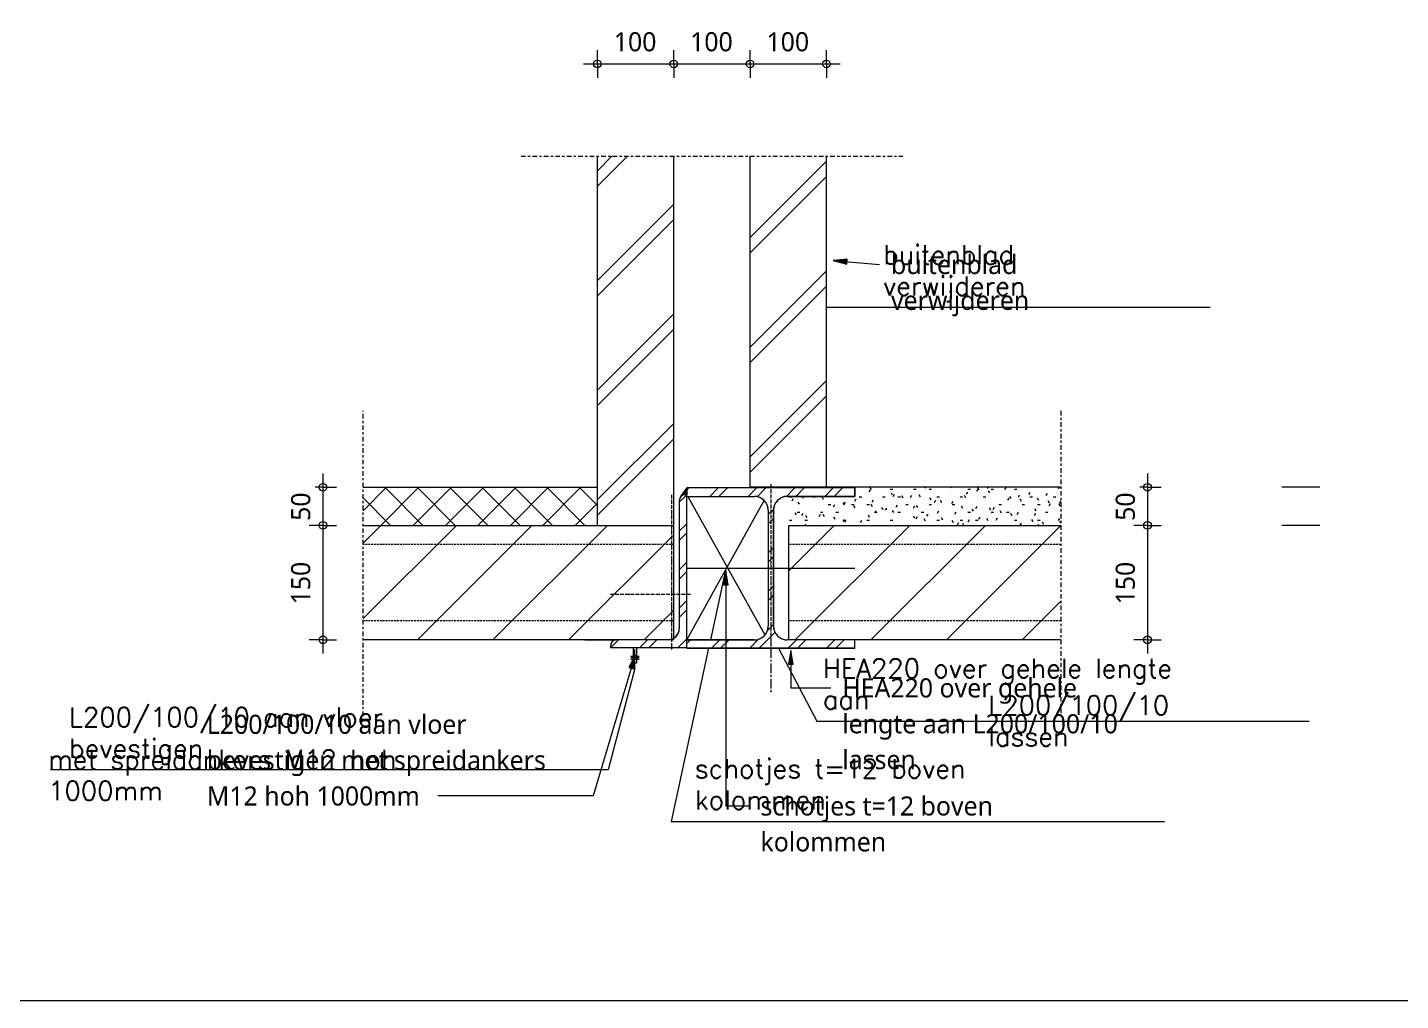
# Model space of a CAD drawing. Header units: millimetres. Extents: x -14163 to 55687, y -143 to 37302.
# Drawn here: x 22441 to 24240, y 30003 to 31278 of the extents above; entities that cross this region are included whole.
import ezdxf

# ---------------------------------------------------------------- set-up
doc = ezdxf.new("R2010")
doc.units = ezdxf.units.MM
for name, pattern in [('IMPORT-CENTER _3_', [1016, 635, -127, 127, -127]), ('MV_center', [15, 6, -3, 3, -3]), ('MV_hartlijn_staal', [6.6, 5, -0.8, 0, -0.8]), ('MV_hidden', [3.75, 2.5, -1.25])]:
    doc.linetypes.add(name, pattern=pattern)
for name, color, linetype, lineweight in [('A-ANNO-DIMS', 211, 'Continuous', 13), ('A-ANNO-DIMS-10', 211, 'Continuous', 13), ('A-DETL', 90, 'Continuous', 13), ('A-DETL-GENF', 92, 'Continuous', 18), ('AS', 1, 'IMPORT-CENTER _3_', 13), ('doorbraakdetails_dwg', 8, 'Continuous', 13), ('G-ANNO-TEXT', 231, 'Continuous', 13), ('MAATVOERING', 1, 'Continuous', 13), ('STAAL', 2, 'Continuous', 13)]:
    doc.layers.add(name, color=color, linetype=linetype, lineweight=lineweight)
doc.styles.add('RomanS', font='romans__.ttf', dxfattribs={"height": 635})
doc.styles.add('Segoe UI_3', font='segoeui.ttf', dxfattribs={"height": 25})
doc.dimstyles.new('2_5_mm', dxfattribs={"dimscale": 304.8, "dimtxt": 26.184099, "dimasz": 0.032808, "dimexe": 0.059055, "dimexo": 0.0625, "dimgap": 0.029528, "dimtad": 1, "dimdec": 0, "dimzin": 0, "dimdsep": 46, "dimtxsty": 'Segoe UI_3', "dimblk1": 'DOTBLANK', "dimblk2": 'DOTBLANK', "dimsah": 1, "dimcen": 0.09, "dimdle": 0.059055, "dimazin": 0, "dimtfac": 1, "dimtdec": 4, "dimtix": 1, "dimtmove": 0, "dimatfit": 3, "dimfxl": 0.059055, "dimfxlon": 1, "dimtvp": 1, "dimtfill": 1, "dimtolj": 1, "dimtzin": 0, "dimarcsym": 2})
pattern_1 = [(45, (0, 0), (-49.49747, 49.49747), [])]
pattern_2 = [(45, (0, 0), (-71.84205, 71.84205), []), (45, (20.32, 0), (-71.84205, 71.84205), [])]

# ---------------------------------------------------------------- blocks, each defined once
blk = doc.blocks.new('doorbraakdetails_dwg_HOEK20010010-5098782-Details Constructie')
at = {"color": 2, "lineweight": 13}
for start, end in [(340.028763, 0), (301.8392891, 334.971237)]:
    blk.add_arc((28.956, 24.892), 76.2, start, end, dxfattribs=at)
blk = doc.blocks.new('doorbraakdetails_dwg_HE220A-V27-Details Constructie')
at = {"color": 2, "lineweight": 13}
for centre, start, end in [((-1092, -1473), 73.34868, 90), ((-1092, -1473), 56.59269, 67.98717), ((-1092, -1473), 39.61981, 50.38019), ((1092, -1473), 129.61981, 140.38019), ((1092, -1473), 112.01283, 123.40731), ((1092, -1473), 90, 106.65132), ((-1092, -1473), 22.01283, 33.40731), ((-1092, -1473), 360, 16.65132), ((1092, -1473), 163.34868, 180), ((1092, -1473), 146.59269, 157.98717), ((-1092, -9195), 292.01283, 303.40731), ((-1092, -9195), 309.61981, 320.38019), ((-1092, -9195), 326.59269, 337.98717), ((-1092, -9195), 343.34868, 0), ((1092, -9195), 180, 196.65132), ((1092, -9195), 202.01283, 213.40731), ((1092, -9195), 219.61981, 230.38019), ((1092, -9195), 236.59269, 247.98717), ((-1092, -9195), 270, 286.65132), ((1092, -9195), 253.34868, 270)]:
    blk.add_arc(centre, 914, start, end, dxfattribs=at)
at = {"layer": 'AS'}
for p, q in [((0, 51), (0, 0)), ((0, -10668), (0, -13644))]:
    blk.add_line(p, q, dxfattribs=at)
blk = doc.blocks.new('doorbraakdetails_dwg-4168051-Details Constructie')
at = {"layer": 'STAAL'}
blk.add_hatch(color=256, dxfattribs=at).paths.add_polyline_path([(203978, 97824), (204018, 97854), (204076, 97876), (204113, 97879), (204176, 97879), (204176, 98108), (203982, 97829)])
at = {"color": 1, "lineweight": 13}
for p, q in [((209764, 98133), (208819, 98133)), ((200779, 93053), (201827, 93053))]:
    blk.add_line(p, q, dxfattribs=at)
at = {"layer": 'AS'}
blk.add_line((202450, 92101), (202450, 92799), dxfattribs=at)
at = {"layer": 'MAATVOERING'}
for p, q in [((221588, 104114), (208819, 104114)), ((225240, 98133), (223974, 98133)), ((225240, 96863), (223974, 96863)), ((205462, 95374), (204960, 93053)), ((70786, 81048), (351028, 81048))]:
    blk.add_line(p, q, dxfattribs=at)
at = {"layer": 'MAATVOERING', "flags": 128}
for points in [[(204899, 92774), (203652, 87011), (220064, 87011)], [(207230, 92774), (208502, 90348), (224885, 90348)], [(202450, 92101), (201563, 88723), (182999, 88723)]]:
    blk.add_lwpolyline(points, dxfattribs=at)
at = {"layer": 'STAAL'}
for p, q in [((203978, 97824), (204176, 98108)), ((204203, 97829), (206771, 93218)), ((204176, 93053), (206748, 97695)), ((216029, 93053), (209764, 93053)), ((202589, 92506), (202309, 92506)), ((202589, 92455), (202309, 92455)), ((202589, 92404), (202309, 92404))]:
    blk.add_line(p, q, dxfattribs=at)
at = {"layer": 'STAAL', "flags": 128}
blk.add_lwpolyline([(202501, 92799), (202501, 92278), (202399, 92278), (202399, 92799)], dxfattribs=at)
for name, p, xscale, yscale, zscale in [('doorbraakdetails_dwg_HE220A-V27-Details Constructie', (206970, 98108), 0.5, 0.5, 0.5), ('doorbraakdetails_dwg_HOEK20010010-5098782-Details Constructie', (203397, 93310), 5, 5, 5)]:
    blk.add_blockref(name, p, dxfattribs=dict(xscale=xscale, yscale=yscale, zscale=zscale))
at = {"layer": 'MAATVOERING', "color": 2, "char_height": 635, "attachment_point": 1, "line_spacing_factor": 0.983083, "style": 'RomanS'}
for s, insert, width in [('buitenblad\\Pverwijderen', (210705, 106189), 6464.6), ('HEA220 over gehele lengte\\Paan', (208698, 92424), 16378.01), ('L200/100/10 aan vloer\\Pbevestigen', (183621, 90798), 14506.68), ('L200/100/10\\Plassen', (214208, 91195), 8096.21), ('met spreidankers M12 hoh\\P1000mm', (182925, 89391), 16292.95), ('schotjes t=12 boven\\Pkolommen', (204440, 89086), 12604.41)]:
    blk.add_mtext(s, dxfattribs=dict(at, insert=insert, width=width))
blk = doc.blocks.new('28 Staalprofielen- IPE_HEA_HEB 2d - HEA220-V121-Details Constructie')
at = {"layer": 'A-DETL-GENF', "lineweight": 13}
h = blk.add_hatch(dxfattribs=at)
h.set_pattern_fill('FP_223', color=256, style=0, pattern_type=2)
h.set_pattern_definition([(45, (-23414.88, -30569.465), (-25.144717, 25.144717), []), (45, (-23414.88, -30531.365), (-25.144717, 25.144717), [])])
h.paths.add_polyline_path([(110, -105), (110, -94), (21.5, -94), (16.8, -93.4), (12.5, -91.6), (8.8, -88.7), (5.9, -85), (4.1, -80.7), (3.5, -76), (3.5, 76), (4.1, 80.7), (5.9, 85), (8.8, 88.7), (12.5, 91.6), (16.8, 93.4), (21.5, 94), (110, 94), (110, 105), (-110, 105), (-110, 94), (-21.5, 94), (-16.8, 93.4), (-12.5, 91.6), (-8.8, 88.7), (-5.9, 85), (-4.1, 80.7), (-3.5, 76), (-3.5, -76), (-4.1, -80.7), (-5.9, -85), (-8.8, -88.7), (-12.5, -91.6), (-16.8, -93.4), (-21.5, -94), (-110, -94), (-110, -105), (56.4, -105)])
at = {"layer": 'A-DETL-GENF', "linetype": 'MV_hartlijn_staal', "lineweight": 13}
blk.add_line((0, 110), (0, -105), dxfattribs=at)
at = {"layer": 'A-DETL-GENF'}
for p, q in [((110, 105), (-110, 105)), ((-110, 105), (-110, 96)), ((110, 105), (-110, 105)), ((-110, 105), (-110, 96)), ((-110, 94), (-21.5, 94)), ((-110, 94), (-21.5, 94)), ((21.5, 94), (110, 94)), ((110, 94), (21.5, 94)), ((110, 94), (110, 105)), ((110, 105), (110, 94)), ((-3.5, 76), (-3.5, -76)), ((-3.5, 76), (-3.5, -76)), ((3.5, -76), (3.5, 76)), ((3.5, 76), (3.5, -76)), ((-110, 0), (110, 0)), ((-21.5, -94), (-110, -94)), ((-110, -94), (-21.5, -94)), ((-110, -104), (-110, -105)), ((-110, -105), (-110, -104)), ((-110, -105), (110, -105)), ((110, -105), (-110, -105)), ((110, -94), (21.5, -94)), ((110, -94), (21.5, -94)), ((110, -105), (110, -94)), ((110, -105), (110, -94))]:
    blk.add_line(p, q, dxfattribs=at)
for centre, start, end in [((-21.5, 76), 0, 90), ((-21.5, 76), 360, 90), ((21.5, 76), 90, 180), ((21.5, 76), 90, 180), ((-21.5, -76), 270, 0), ((-21.5, -76), 270, 0), ((21.5, -76), 180, 270), ((21.5, -76), 180, 270)]:
    blk.add_arc(centre, 18, start, end, dxfattribs=at)
blk = doc.blocks.new('28 Staalprofielen- L-2d - L200_100_10-V122-Details Constructie')
at = {"layer": 'A-DETL-GENF', "lineweight": 13}
h = blk.add_hatch(dxfattribs=at)
h.set_pattern_fill('FP_224', color=256, style=0, pattern_type=2)
h.set_pattern_definition([(225, (23304.88, 30465.465), (25.144717, -25.144717), []), (225, (23304.88, 30427.365), (25.144717, -25.144717), [])])
h.paths.add_polyline_path([(0, 0), (0, -200), (2.5, -200), (4.4, -199.7), (6.2, -199), (7.8, -197.8), (9, -196.3), (9.7, -194.4), (10, -192.5), (10, -25), (10.6, -20.8), (12, -17.5), (14.4, -14.4), (17.5, -12), (21.1, -10.5), (25, -10), (92.5, -10), (94.4, -9.7), (96.2, -9), (97.8, -7.8), (99, -6.3), (99.7, -4.4), (100, -2.5), (100, 0)])
at = {"layer": 'A-DETL-GENF'}
for p, q in [((0, 0), (0, -200)), ((100, 0), (0, 0)), ((100, -2.5), (100, 0)), ((25, -10), (92.5, -10)), ((10, -192.5), (10, -25)), ((0, -200), (2.5, -200))]:
    blk.add_line(p, q, dxfattribs=at)
at = {"layer": 'A-DETL-GENF', "linetype": 'MV_hartlijn_staal', "lineweight": 13}
for p, q in [((20.1, -200), (20.1, 2.6)), ((-4.6, -69.3), (100, -69.3))]:
    blk.add_line(p, q, dxfattribs=at)
at = {"layer": 'A-DETL-GENF'}
for centre, radius, start, end in [((25, -25), 15, 90, 180), ((92.5, -2.5), 7.5, 270, 0), ((2.5, -192.5), 7.5, 270, 0)]:
    blk.add_arc(centre, radius, start, end, dxfattribs=at)
blk = doc.blocks.new('NLRS_00_DI_maskeer - Type 1-V123-Details Constructie')
at = {"layer": 'A-DETL-GENF', "linetype": 'MV_center'}
blk.add_line((300, 0), (-100, 0), dxfattribs=at)
blk = doc.blocks.new('NLRS_00_DI_maskeer - Type 1-4234382-Details Constructie')
at = {"layer": 'A-DETL-GENF', "linetype": 'MV_center'}
blk.add_line((300, 0), (-100, 0), dxfattribs=at)
blk = doc.blocks.new('NLRS_00_DI_maskeer - Type 1-4235023-Details Constructie')
at = {"layer": 'A-DETL-GENF', "linetype": 'MV_center'}
blk.add_line((400, 0), (-100, 0), dxfattribs=at)
blk = doc.blocks.new('DIMBLOCK268-Details Constructie')
at = {"layer": 'A-ANNO-DIMS-10'}
for p, q in [((23908.2, 30693.5), (23908.2, 30625.5)), ((23908.2, 30675.5), (23890.2, 30675.5)), ((23908.2, 30675.5), (23926.2, 30675.5)), ((23908.2, 30625.5), (23890.2, 30625.5)), ((23908.2, 30625.5), (23926.2, 30625.5))]:
    blk.add_line(p, q, dxfattribs=at)
for centre in [(23908.2, 30675.5), (23908.2, 30625.5)]:
    blk.add_circle(centre, 5, dxfattribs=at)
at = {"layer": 'A-ANNO-DIMS-10', "color": 0, "insert": (23866.6, 30631.4), "char_height": 25, "width": 45.703, "attachment_point": 1, "rotation": 90, "line_spacing_factor": 1.142579, "style": 'Segoe UI_3', "bg_fill": 3, "box_fill_scale": 1.25, "bg_fill_color": 9, "bg_fill_true_color": 13158600, "bg_fill_transparency": 0}
blk.add_mtext('50', dxfattribs=at)
blk = doc.blocks.new('_DotBlank')
at = {"color": 0, "linetype": 'ByBlock', "lineweight": -2}
blk.add_line((-0.5, 0), (-1, 0), dxfattribs=at)
blk.add_circle((0, 0), 0.5, dxfattribs=at)
blk = doc.blocks.new('DIMBLOCK269-Details Constructie')
at = {"layer": 'A-ANNO-DIMS-10'}
for p, q in [((23908.2, 30625.5), (23890.2, 30625.5)), ((23908.2, 30625.5), (23908.2, 30457.5)), ((23908.2, 30625.5), (23926.2, 30625.5)), ((23908.2, 30475.5), (23890.2, 30475.5)), ((23908.2, 30475.5), (23926.2, 30475.5))]:
    blk.add_line(p, q, dxfattribs=at)
for centre in [(23908.2, 30625.5), (23908.2, 30475.5)]:
    blk.add_circle(centre, 5, dxfattribs=at)
at = {"layer": 'A-ANNO-DIMS-10', "color": 0, "insert": (23866.6, 30521.9), "char_height": 25, "width": 68.555, "attachment_point": 1, "rotation": 90, "line_spacing_factor": 1.142579, "style": 'Segoe UI_3', "bg_fill": 3, "box_fill_scale": 1.25, "bg_fill_color": 9, "bg_fill_true_color": 13158600, "bg_fill_transparency": 0}
blk.add_mtext('150', dxfattribs=at)
blk = doc.blocks.new('DIMBLOCK270-Details Constructie')
at = {"layer": 'A-ANNO-DIMS-10'}
for p, q in [((22828.1, 30693.5), (22828.1, 30625.5)), ((22828.1, 30675.5), (22810.1, 30675.5)), ((22828.1, 30675.5), (22846.1, 30675.5)), ((22828.1, 30625.5), (22810.1, 30625.5)), ((22828.1, 30625.5), (22846.1, 30625.5))]:
    blk.add_line(p, q, dxfattribs=at)
for centre in [(22828.1, 30675.5), (22828.1, 30625.5)]:
    blk.add_circle(centre, 5, dxfattribs=at)
at = {"layer": 'A-ANNO-DIMS-10', "color": 0, "insert": (22786.5, 30631.4), "char_height": 25, "width": 45.703, "attachment_point": 1, "rotation": 90, "line_spacing_factor": 1.142579, "style": 'Segoe UI_3', "bg_fill": 3, "box_fill_scale": 1.25, "bg_fill_color": 9, "bg_fill_true_color": 13158600, "bg_fill_transparency": 0}
blk.add_mtext('50', dxfattribs=at)
blk = doc.blocks.new('DIMBLOCK271-Details Constructie')
at = {"layer": 'A-ANNO-DIMS-10'}
for p, q in [((22828.1, 30625.5), (22810.1, 30625.5)), ((22828.1, 30625.5), (22828.1, 30457.5)), ((22828.1, 30625.5), (22846.1, 30625.5)), ((22828.1, 30475.5), (22810.1, 30475.5)), ((22828.1, 30475.5), (22846.1, 30475.5))]:
    blk.add_line(p, q, dxfattribs=at)
for centre in [(22828.1, 30625.5), (22828.1, 30475.5)]:
    blk.add_circle(centre, 5, dxfattribs=at)
at = {"layer": 'A-ANNO-DIMS-10', "color": 0, "insert": (22786.5, 30521.9), "char_height": 25, "width": 68.555, "attachment_point": 1, "rotation": 90, "line_spacing_factor": 1.142579, "style": 'Segoe UI_3', "bg_fill": 3, "box_fill_scale": 1.25, "bg_fill_color": 9, "bg_fill_true_color": 13158600, "bg_fill_transparency": 0}
blk.add_mtext('150', dxfattribs=at)
blk = doc.blocks.new('DIMBLOCK272-Details Constructie')
at = {"layer": 'A-ANNO-DIMS-10'}
for p, q in [((23187.6, 31230.1), (23187.6, 31248.1)), ((23287.6, 31230.1), (23287.6, 31248.1)), ((23169.6, 31230.1), (23287.6, 31230.1)), ((23187.6, 31230.1), (23187.6, 31212.1)), ((23287.6, 31230.1), (23287.6, 31212.1))]:
    blk.add_line(p, q, dxfattribs=at)
for centre in [(23187.6, 31230.1), (23287.6, 31230.1)]:
    blk.add_circle(centre, 5, dxfattribs=at)
at = {"layer": 'A-ANNO-DIMS-10', "color": 0, "insert": (23209.1, 31271.7), "char_height": 25, "width": 68.555, "attachment_point": 1, "line_spacing_factor": 1.142579, "style": 'Segoe UI_3', "bg_fill": 3, "box_fill_scale": 1.25, "bg_fill_color": 9, "bg_fill_true_color": 13158600, "bg_fill_transparency": 0}
blk.add_mtext('100', dxfattribs=at)
blk = doc.blocks.new('DIMBLOCK273-Details Constructie')
at = {"layer": 'A-ANNO-DIMS-10'}
for p, q in [((23287.6, 31230.1), (23287.6, 31248.1)), ((23387.6, 31230.1), (23387.6, 31248.1)), ((23287.6, 31230.1), (23387.6, 31230.1)), ((23287.6, 31230.1), (23287.6, 31212.1)), ((23387.6, 31230.1), (23387.6, 31212.1))]:
    blk.add_line(p, q, dxfattribs=at)
for centre in [(23287.6, 31230.1), (23387.6, 31230.1)]:
    blk.add_circle(centre, 5, dxfattribs=at)
at = {"layer": 'A-ANNO-DIMS-10', "color": 0, "insert": (23309.1, 31271.7), "char_height": 25, "width": 68.555, "attachment_point": 1, "line_spacing_factor": 1.142579, "style": 'Segoe UI_3', "bg_fill": 3, "box_fill_scale": 1.25, "bg_fill_color": 9, "bg_fill_true_color": 13158600, "bg_fill_transparency": 0}
blk.add_mtext('100', dxfattribs=at)
blk = doc.blocks.new('DIMBLOCK274-Details Constructie')
at = {"layer": 'A-ANNO-DIMS-10'}
for p, q in [((23387.6, 31230.1), (23387.6, 31248.1)), ((23487.6, 31230.1), (23487.6, 31248.1)), ((23387.6, 31230.1), (23505.6, 31230.1)), ((23387.6, 31230.1), (23387.6, 31212.1)), ((23487.6, 31230.1), (23487.6, 31212.1))]:
    blk.add_line(p, q, dxfattribs=at)
for centre in [(23387.6, 31230.1), (23487.6, 31230.1)]:
    blk.add_circle(centre, 5, dxfattribs=at)
at = {"layer": 'A-ANNO-DIMS-10', "color": 0, "insert": (23409.1, 31271.7), "char_height": 25, "width": 68.555, "attachment_point": 1, "line_spacing_factor": 1.142579, "style": 'Segoe UI_3', "bg_fill": 3, "box_fill_scale": 1.25, "bg_fill_color": 9, "bg_fill_true_color": 13158600, "bg_fill_transparency": 0}
blk.add_mtext('100', dxfattribs=at)

msp = doc.modelspace()

# ---------------------------------------------------------------- hatches: boundary and pattern name
at = {"layer": 'A-DETL-GENF', "lineweight": 13}
h = msp.add_hatch(dxfattribs=at)
h.set_pattern_fill('FP_115', color=50, style=0, pattern_type=2)
h.set_pattern_definition(pattern_2)
h.paths.add_polyline_path([(23287.6, 30625.5), (23287.6, 31109.3), (23187.6, 31109.3), (23187.6, 30625.5)])
h = msp.add_hatch(dxfattribs=at)
h.set_pattern_fill('FP_115', color=254, style=0, pattern_type=2)
h.set_pattern_definition(pattern_2)
h.paths.add_polyline_path([(23487.6, 30675.5), (23487.6, 31109.3), (23387.6, 31109.3), (23387.6, 30675.5), (23471.3, 30675.5)])
h = msp.add_hatch(dxfattribs=at)
h.set_pattern_fill('FP_143', color=50, style=0, pattern_type=2)
h.set_pattern_definition([(45, (0, 0), (-21.213203, 21.213203), []), (135, (0, 0), (-21.213203, -21.213203), [])])
h.paths.add_polyline_path([(23187.6, 30625.5), (23187.6, 30675.5), (22880.7, 30675.5), (22880.7, 30625.5), (23171.1, 30625.5)])
h = msp.add_hatch(dxfattribs=at)
h.set_pattern_fill('FP_116', color=254, style=0, pattern_type=2)
h.set_pattern_definition([(0, (0, 0), (40.64, 10.16), [3.353, -27.127, 3.353, -27.127, -162.56]), (0, (0, 0), (40.64, 10.16), [-60.96, 3.353, -57.607, 3.353, -27.127, -71.12]), (0, (0, 0), (40.64, 10.16), [-152.4, 3.353, -16.967, 3.353, -47.447]), (120, (15.24, 5.08), (-29.118818, 30.1152724), [3.353, -27.127, 3.353, -27.127, -162.56]), (120, (15.24, 5.08), (-29.118818, 30.1152724), [-60.96, 3.353, -57.607, 3.353, -27.127, -71.12]), (120, (15.24, 5.08), (-29.118818, 30.1152724), [-152.4, 3.353, -16.967, 3.353, -47.447]), (240, (20.32, 25.4), (-11.521182, -40.2752724), [3.353, -27.127, 3.353, -27.127, -162.56]), (240, (20.32, 25.4), (-11.521182, -40.2752724), [-60.96, 3.353, -57.607, 3.353, -27.127, -71.12]), (240, (20.32, 25.4), (-11.521182, -40.2752724), [-152.4, 3.353, -16.967, 3.353, -47.447])])
h.paths.add_polyline_path([(23438.3, 30625.5), (23794.6, 30625.5), (23794.6, 30675.5), (23524.9, 30675.5), (23524.9, 30663.5), (23438.3, 30663.5), (23438.3, 30647.2)])
h = msp.add_hatch(dxfattribs=at)
h.set_pattern_fill('FP_117', color=253, style=0, pattern_type=2)
h.set_pattern_definition(pattern_1)
h.paths.add_polyline_path([(23279.9, 30475.5), (23283.8, 30476), (23287.6, 30477.7), (23287.6, 30625.5), (22880.7, 30625.5), (22880.7, 30475.5), (23212.4, 30475.5)])
h = msp.add_hatch(dxfattribs=at)
h.set_pattern_fill('FP_117', color=250, style=0, pattern_type=2)
h.set_pattern_definition(pattern_1)
h.paths.add_polyline_path([(23771.5, 30475.5), (23794.6, 30475.5), (23794.6, 30625.5), (23438.3, 30625.5), (23438.3, 30475.5), (23524.9, 30475.5)])
at = {"layer": 'G-ANNO-TEXT'}
for points in [[(23496.6, 30972.6), (23514.3, 30967.9), (23514.8, 30974.2)], [(23355.9, 30565.6), (23352.8, 30547.6), (23359.1, 30547.6)], [(23237.1, 30455.7), (23228.9, 30439.3), (23235, 30437.5)], [(23441, 30461.6), (23437.8, 30443.6), (23444.1, 30443.6)]]:
    msp.add_hatch(color=7, dxfattribs=at).paths.add_polyline_path(points)

# ---------------------------------------------------------------- linework, layer by layer
at = {"layer": 'A-DETL', "lineweight": 18}
for p, q in [((23187.6, 30625.5), (23187.6, 31109.3)), ((23287.6, 30625.5), (23287.6, 31109.3)), ((23387.6, 30675.5), (23387.6, 31109.3)), ((23487.6, 30675.5), (23487.6, 31109.3)), ((22880.7, 30675.5), (23187.6, 30675.5)), ((23794.6, 30675.5), (23387.6, 30675.5)), ((22880.7, 30625.5), (23287.6, 30625.5)), ((23287.6, 30475.5), (23287.6, 30625.5)), ((23438.3, 30625.5), (23794.6, 30625.5)), ((23438.3, 30475.5), (23438.3, 30625.5)), ((23287.6, 30475.5), (22880.7, 30475.5)), ((23794.6, 30475.5), (23438.3, 30475.5))]:
    msp.add_line(p, q, dxfattribs=at)
at = {"layer": 'A-DETL', "linetype": 'MV_hidden', "lineweight": 18}
for p, q in [((23287.6, 30600.3), (22880.7, 30600.3)), ((23794.6, 30600.3), (23438.3, 30600.3)), ((23287.6, 30500.6), (22880.7, 30500.6)), ((23794.6, 30500.6), (23438.3, 30500.6))]:
    msp.add_line(p, q, dxfattribs=at)
at = {"layer": 'G-ANNO-TEXT', "color": 250}
for p, q in [((23514.8, 30974.2), (23496.6, 30972.6)), ((23496.6, 30972.6), (23514.3, 30967.9)), ((23496.6, 30972.6), (23557.2, 30967.3)), ((23514.3, 30967.9), (23514.8, 30974.2)), ((23355.9, 30565.6), (23352.8, 30547.6)), ((23359.1, 30547.6), (23355.9, 30565.6)), ((23355.9, 30565.6), (23355.9, 30257.8)), ((23352.8, 30547.6), (23359.1, 30547.6)), ((23237.1, 30455.7), (23182.2, 30270.9)), ((23237.1, 30455.7), (23228.9, 30439.3)), ((23235, 30437.5), (23237.1, 30455.7)), ((23441, 30461.6), (23437.8, 30443.6)), ((23444.1, 30443.6), (23441, 30461.6)), ((23441, 30461.6), (23441, 30412.5)), ((23228.9, 30439.3), (23235, 30437.5)), ((23437.8, 30443.6), (23444.1, 30443.6)), ((23441, 30412.5), (23493.4, 30412.5)), ((23182.2, 30270.9), (22978.7, 30270.9)), ((23355.9, 30257.8), (23386.3, 30257.8))]:
    msp.add_line(p, q, dxfattribs=at)

# ---------------------------------------------------------------- block references
at = {"layer": 'A-DETL-GENF', "linetype": 'MV_center'}
for name, p, rotation in [('NLRS_00_DI_maskeer - Type 1-4235023-Details Constructie', (23487.6, 31109.3), 180), ('NLRS_00_DI_maskeer - Type 1-V123-Details Constructie', (22880.7, 30675.5), 270), ('NLRS_00_DI_maskeer - Type 1-4234382-Details Constructie', (23794.6, 30475.5), 90)]:
    msp.add_blockref(name, p, dxfattribs=dict(at, rotation=rotation))
at = {"layer": 'A-DETL-GENF', "linetype": 'MV_hartlijn_staal', "lineweight": 13, "rotation": 180}
msp.add_blockref('28 Staalprofielen- L-2d - L200_100_10-V122-Details Constructie', (23304.9, 30465.5), dxfattribs=at)
at = {"layer": 'A-DETL-GENF'}
msp.add_blockref('28 Staalprofielen- IPE_HEA_HEB 2d - HEA220-V121-Details Constructie', (23414.9, 30569.5), dxfattribs=at)
at = {"layer": 'doorbraakdetails_dwg', "color": 2, "xscale": 0.039370078740157, "yscale": 0.039370078740157, "zscale": 0.039370078740157}
msp.add_blockref('doorbraakdetails_dwg-4168051-Details Constructie', (15266.4, 26811.9), dxfattribs=at)

# ---------------------------------------------------------------- texts
at = {"layer": 'G-ANNO-TEXT', "color": 7, "char_height": 25, "attachment_point": 1, "style": 'Segoe UI_3'}
for s, insert, width in [('buitenblad ', (23572.2, 30979.8), 214.051), ('verwijderen', (23572.2, 30932.8), 216.456), ('HEA220 over gehele ', (23508.4, 30425), 393.629), ('L200/100/10 aan vloer ', (22676, 30377.3), 435.316), ('lengte aan L200/100/10 ', (23508.4, 30378), 461.772), ('bevestigen met spreidankers ', (22676, 30330.3), 549.156), ('lassen', (23508.4, 30331), 113.84), ('M12 hoh 1000mm', (22676, 30283.4), 348.734), ('schotjes t=12 boven ', (23401.3, 30270.3), 392.827), ('kolommen', (23401.3, 30223.3), 201.224)]:
    msp.add_mtext(s, dxfattribs=dict(at, insert=insert, width=width))

# ---------------------------------------------------------------- next in the draw order: dimensions: what is measured, and where the dimension line sits
at = {"layer": 'A-ANNO-DIMS'}
dim = msp.add_linear_dim(base=(23287.6, 31230.1), p1=(23187.6, 31212.1), p2=(23287.6, 31212.1), dimstyle='2_5_mm', override={"dimpost": '<>', "dimfxl": 100}, dxfattribs=at)
dim.commit()
dim.dimension.update_dxf_attribs({"geometry": 'DIMBLOCK272-Details Constructie', "text_midpoint": (23237.6, 31252.1)})
for base, p1, p2, picture, middle in [((22828.1, 30625.5), (22846.1, 30675.5), (22846.1, 30625.5), 'DIMBLOCK270-Details Constructie', (22806.2, 30650.5)), ((23908.2, 30625.5), (23890.2, 30675.5), (23890.2, 30625.5), 'DIMBLOCK268-Details Constructie', (23886.3, 30650.5))]:
    dim = msp.add_linear_dim(base=base, p1=p1, p2=p2, angle=90, dimstyle='2_5_mm', override={"dimpost": '<>', "dimfxl": 50}, dxfattribs=at)
    dim.commit()
    dim.dimension.update_dxf_attribs({"geometry": picture, "text_midpoint": middle})

# ---------------------------------------------------------------- next in the draw order: dimensions: what is measured, and where the dimension line sits
dim = msp.add_linear_dim(base=(23387.6, 31230.1), p1=(23287.6, 31212.1), p2=(23387.6, 31212.1), dimstyle='2_5_mm', override={"dimpost": '<>', "dimfxl": 100}, dxfattribs=at)
dim.commit()
dim.dimension.update_dxf_attribs({"geometry": 'DIMBLOCK273-Details Constructie', "text_midpoint": (23337.6, 31252.1)})
for base, p1, p2, picture, middle in [((22828.1, 30475.5), (22846.1, 30625.5), (22846.1, 30475.5), 'DIMBLOCK271-Details Constructie', (22806.1, 30550.5)), ((23908.2, 30475.5), (23890.2, 30625.5), (23890.2, 30475.5), 'DIMBLOCK269-Details Constructie', (23886.2, 30550.5))]:
    dim = msp.add_linear_dim(base=base, p1=p1, p2=p2, angle=90, dimstyle='2_5_mm', override={"dimpost": '<>', "dimfxl": 150}, dxfattribs=at)
    dim.commit()
    dim.dimension.update_dxf_attribs({"geometry": picture, "text_midpoint": middle})

# ---------------------------------------------------------------- next in the draw order: dimensions: what is measured, and where the dimension line sits
dim = msp.add_linear_dim(base=(23487.6, 31230.1), p1=(23387.6, 31212.1), p2=(23487.6, 31212.1), dimstyle='2_5_mm', override={"dimpost": '<>', "dimfxl": 100}, dxfattribs=at)
dim.commit()
dim.dimension.update_dxf_attribs({"geometry": 'DIMBLOCK274-Details Constructie', "text_midpoint": (23437.6, 31252.1)})

doc.saveas('drawing.dxf')
